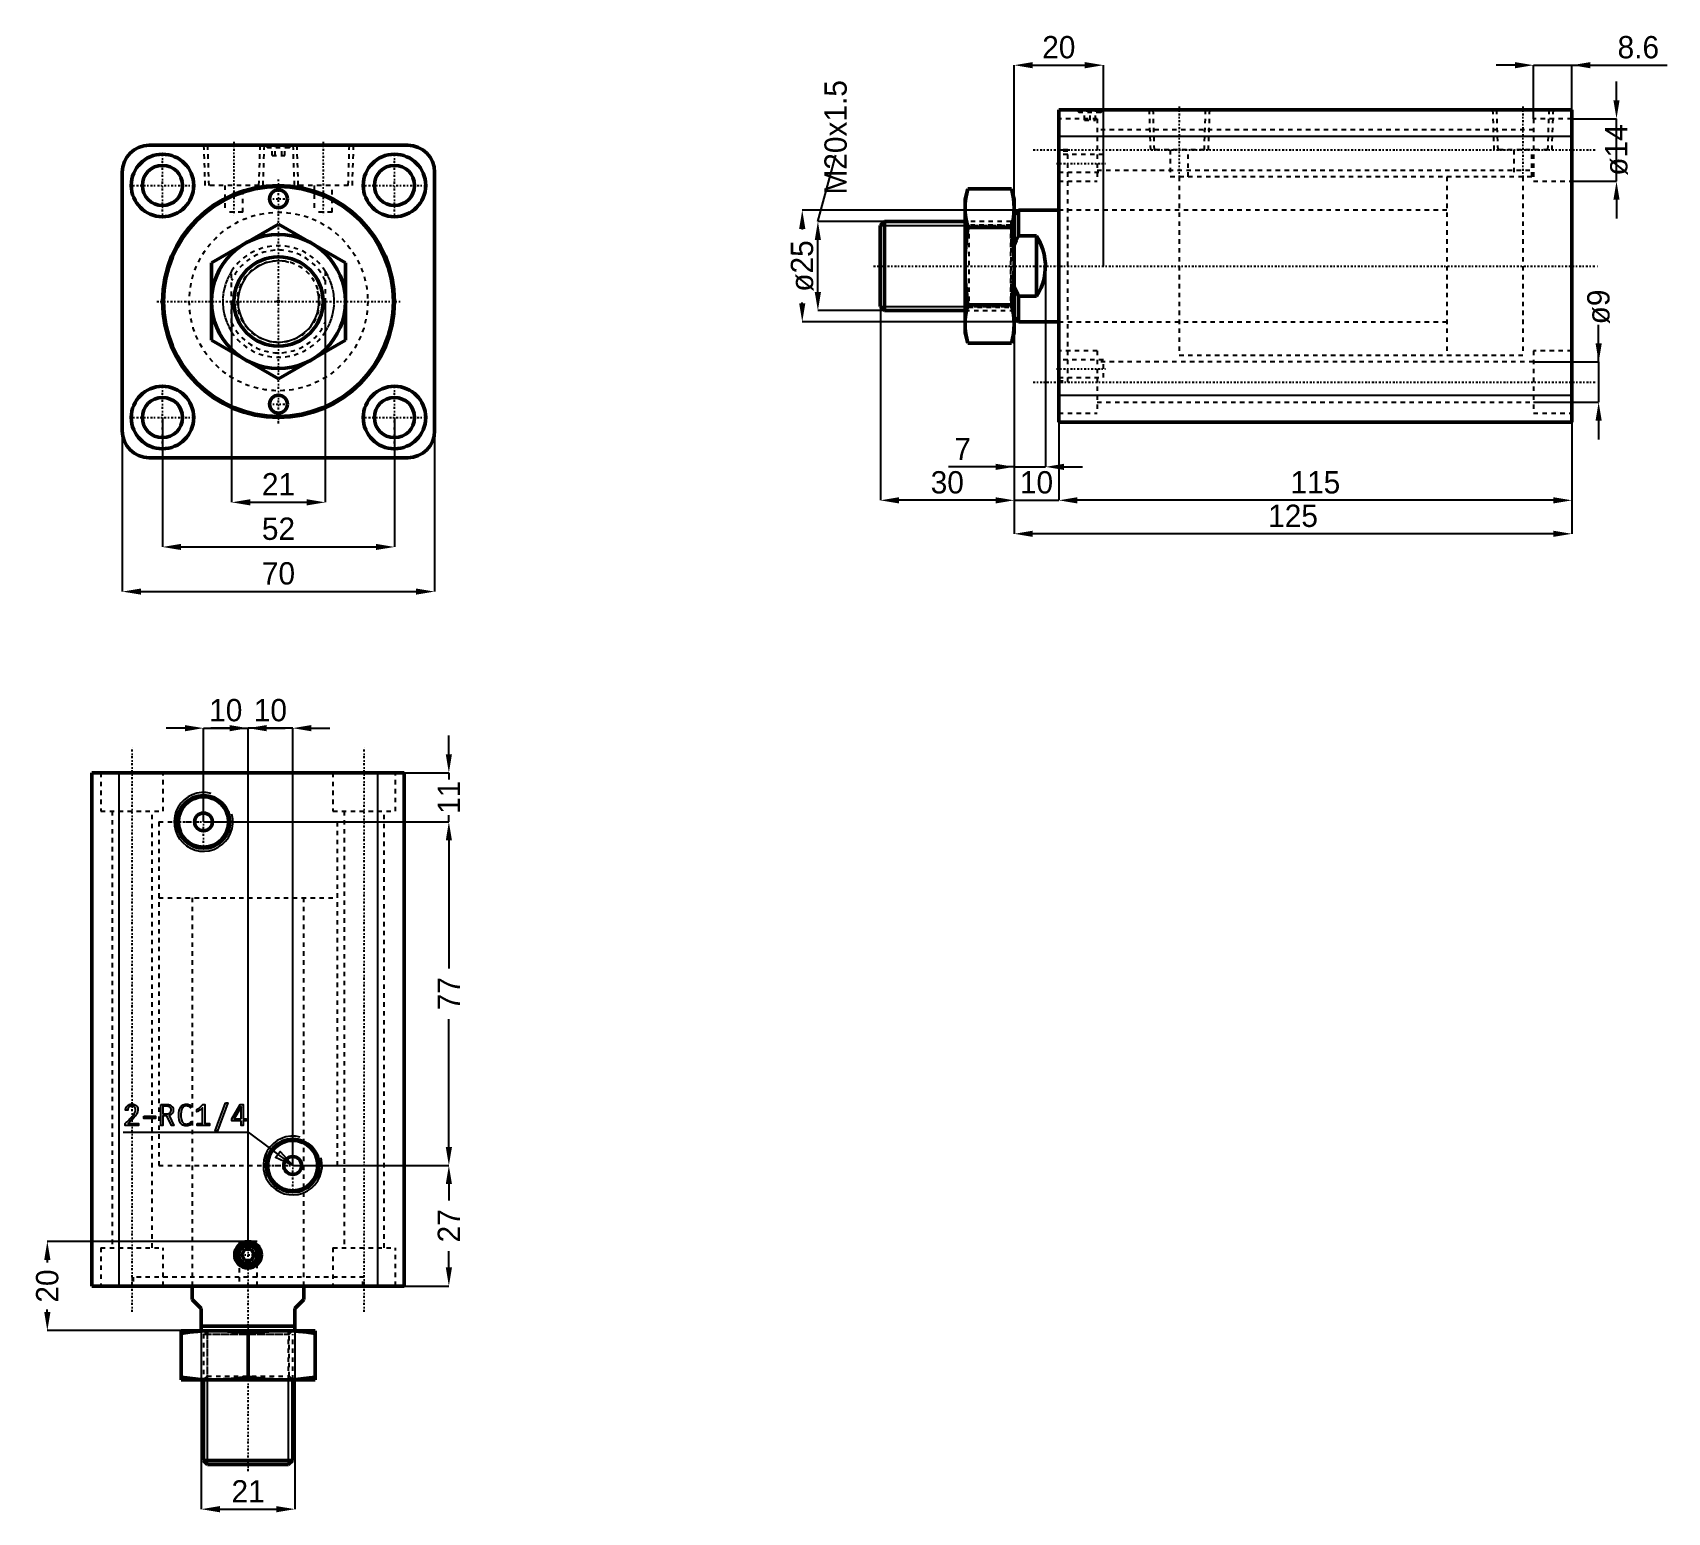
# Model space of a CAD drawing. Header units: millimetres. Extents: x -55 to 311, y -271 to 60.
import ezdxf

# ---------------------------------------------------------------- set-up
doc = ezdxf.new("R2010")
doc.units = ezdxf.units.MM
doc.linetypes.add('Center', pattern=[1.5, 0.45, -0.5, 0.05, -0.5])
doc.linetypes.add('Dashed', pattern=[2, 1, -1])
for name, color, linetype, lineweight in [('2d ConnectionPoints', 7, 'Continuous', 50), ('AM_0', 7, 'Continuous', 50), ('AM_4', 3, 'Continuous', 25), ('AM_5', 3, 'Continuous', 25), ('AM_7', 7, 'Center', 25), ('AM_9', 6, 'Dashed', 25)]:
    doc.layers.add(name, color=color, linetype=linetype, lineweight=lineweight)
doc.dimstyles.new('ISO-25', dxfattribs={"dimtxt": 2.5, "dimasz": 2.5, "dimexe": 1.25, "dimexo": 0.625, "dimtad": 1, "dimtxsty": 'Standard', "dimcen": 2.5, "dimadec": 0, "dimazin": 0, "dimtfac": 1, "dimtmove": 0, "dimatfit": 3, "dimfxl": 1, "dimarcsym": 0})

# ---------------------------------------------------------------- blocks, each defined once
blk = doc.blocks.new('1_CXHC_NUTM20X1_5_0_in_CXHC_A_EX_SD_40_60ST_0__CN_0')
at = {"layer": 'AM_0'}
for p, q in [((-15, 8.66), (0, 17.32)), ((0, 17.32), (15, 8.66)), ((-15, -8.66), (-15, 8.66)), ((15, 8.66), (15, -8.66)), ((0, -17.32), (-15, -8.66)), ((15, -8.66), (0, -17.32))]:
    blk.add_line(p, q, dxfattribs=at)
blk.add_circle((0, 0), 15, dxfattribs=at)
at = {"layer": 'AM_9'}
blk.add_circle((0, 0), 9.19, dxfattribs=at)
blk = doc.blocks.new('2_RODcxhc_a_sd_40_60_EX_0_in_CXHC_A_EX_SD_40_60ST_0__CN_0')
at = {"layer": 'AM_0'}
blk.add_circle((0, 0), 10, dxfattribs=at)
at = {"layer": 'AM_5'}
blk.add_arc((0, 0), 9.08, 75, 15, dxfattribs=at)
at = {"layer": 'AM_9'}
for p, q in [((-10.5, -6.78), (-10.5, 6.78)), ((10.5, 6.78), (10.5, -6.78))]:
    blk.add_line(p, q, dxfattribs=at)
for points in [[(-10.5, 6.78), (-11.05, 5.84), (-11.52, 4.86), (-11.9, 3.83), (-12.19, 2.78), (-12.38, 1.71), (-12.48, 0.62), (-12.49, -0.47), (-12.4, -1.55), (-12.22, -2.63), (-11.94, -3.68), (-11.58, -4.71), (-11.12, -5.7), (-10.58, -6.65), (-10.5, -6.78)], [(10.5, -6.78), (11.05, -5.84), (11.52, -4.86), (11.9, -3.83), (12.19, -2.78), (12.38, -1.71), (12.48, -0.62), (12.49, 0.47), (12.4, 1.55), (12.22, 2.63), (11.94, 3.68), (11.58, 4.71), (11.12, 5.7), (10.58, 6.65), (10.5, 6.78)]]:
    blk.add_lwpolyline(points, dxfattribs=at)
for radius, start, end in [(12.5, 32.8599, 147.1401), (11.5, 24.0706, 155.9294), (11.5, 204.0706, 335.9294), (12.5, 212.8599, 327.1401)]:
    blk.add_arc((0, 0), radius, start, end, dxfattribs=at)
blk = doc.blocks.new('3_bodycxhc_a_sd_40_60_0_in_CXHC_A_EX_SD_40_60ST_0__CN_0')
at = {"layer": 'AM_0'}
for p, q in [((29, 35), (-29, 35)), ((-35, 29), (-35, -29)), ((35, -29), (35, 29)), ((-29, -35), (29, -35))]:
    blk.add_line(p, q, dxfattribs=at)
for centre, radius in [((-26, 26), 7), ((26, 26), 7), ((-26, 26), 4.5), ((26, 26), 4.5), ((0, 0), 26), ((0, 0), 25.75), ((0, 23), 2), ((-26, -26), 7), ((-26, -26), 4.5), ((0, -23), 2), ((26, -26), 7), ((26, -26), 4.5)]:
    blk.add_circle(centre, radius, dxfattribs=at)
for centre, start, end in [((-29, 29), 90, 180), ((29, 29), 360, 90), ((-29, -29), 180, 270), ((29, -29), 270, 360)]:
    blk.add_arc(centre, 6, start, end, dxfattribs=at)
at = {"layer": 'AM_5', "linetype": 'Dashed'}
for p, q in [((-16.77, 35), (-16.48, 26)), ((-3.23, 35), (-3.52, 26)), ((3.23, 35), (3.52, 26)), ((16.77, 35), (16.48, 26))]:
    blk.add_line(p, q, dxfattribs=at)
at = {"layer": 'AM_7'}
for p, q in [((-26, 18.65), (-26, 33.35)), ((-10, 35.75), (-10, 19.25)), ((0, 35.03), (0, 34.37)), ((10, 35.75), (10, 19.25)), ((26, 18.65), (26, 33.35)), ((-33.35, 26), (-18.65, 26)), ((0, -27.3), (0, 27.3)), ((18.65, 26), (33.35, 26)), ((-2.1, 23), (2.1, 23)), ((-27.3, 0), (27.3, 0)), ((-26, -33.35), (-26, -18.65)), ((26, -33.35), (26, -18.65)), ((-2.1, -23), (2.1, -23)), ((-33.35, -26), (-18.65, -26)), ((18.65, -26), (33.35, -26))]:
    blk.add_line(p, q, dxfattribs=at)
at = {"layer": 'AM_9'}
for p, q in [((-15.91, 35), (-15.63, 26)), ((-4.37, 26), (-4.09, 35)), ((-3, 35), (-2.4, 34.4)), ((-2.1, 34.7), (-2.4, 34.4)), ((2.4, 34.4), (-2.4, 34.4)), ((2.1, 34.7), (-2.1, 34.7)), ((-1.44, 32.7), (-1.44, 34.7)), ((-0.72, 32.7), (-0.72, 34.7)), ((0.72, 32.7), (0.72, 34.7)), ((1.44, 32.7), (1.44, 34.7)), ((2.4, 34.4), (2.1, 34.7)), ((2.4, 34.4), (3, 35)), ((4.09, 35), (4.37, 26)), ((15.63, 26), (15.91, 35)), ((-1.44, 32.7), (1.44, 32.7)), ((-4.37, 26), (-15.63, 26)), ((-12, 26), (-12, 20)), ((-8, 20), (-8, 26)), ((15.63, 26), (4.37, 26)), ((8, 26), (8, 20)), ((12, 20), (12, 26)), ((-8, 20), (-12, 20)), ((12, 20), (8, 20))]:
    blk.add_line(p, q, dxfattribs=at)
blk.add_circle((0, 0), 20, dxfattribs=at)
blk = doc.blocks.new('*D4')
at = {"layer": 'AM_5', "color": 0, "lineweight": -2}
for p, q in [((-26, -26), (-26, -55)), ((26, -26), (26, -55)), ((-21.83, -55), (21.83, -55))]:
    blk.add_line(p, q, dxfattribs=at)
at = {"layer": 'AM_5', "color": 0}
for points in [[(-21.83, -54.31), (-21.83, -55.69), (-26, -55)], [(21.83, -55.69), (21.83, -54.31), (26, -55)]]:
    blk.add_solid(points, dxfattribs=at)
at = {"layer": 'Defpoints', "color": 0}
for p in [(-26, -26), (26, -26), (26, -55)]:
    blk.add_point(p, dxfattribs=at)
at = {"layer": 'AM_5', "color": 0, "insert": (0, -50.95), "char_height": 5, "attachment_point": 5}
blk.add_mtext('52', dxfattribs=at)
blk = doc.blocks.new('*D5')
at = {"layer": 'AM_5', "color": 0, "lineweight": -2}
for p, q in [((-35, -29), (-35, -65)), ((35, -29), (35, -65)), ((-30.83, -65), (30.83, -65))]:
    blk.add_line(p, q, dxfattribs=at)
at = {"layer": 'AM_5', "color": 0}
for points in [[(-30.83, -64.31), (-30.83, -65.69), (-35, -65)], [(30.83, -65.69), (30.83, -64.31), (35, -65)]]:
    blk.add_solid(points, dxfattribs=at)
at = {"layer": 'Defpoints', "color": 0}
for p in [(-35, -29), (35, -29), (35, -65)]:
    blk.add_point(p, dxfattribs=at)
at = {"layer": 'AM_5', "color": 0, "insert": (0, -60.95), "char_height": 5, "attachment_point": 5}
blk.add_mtext('70', dxfattribs=at)
blk = doc.blocks.new('*D6')
at = {"layer": 'AM_5', "color": 0, "lineweight": -2}
for p, q in [((-10.5, 0), (-10.5, -45)), ((10.5, 0), (10.5, -45)), ((-6.33, -45), (6.33, -45))]:
    blk.add_line(p, q, dxfattribs=at)
at = {"layer": 'AM_5', "color": 0}
for points in [[(-6.33, -44.31), (-6.33, -45.69), (-10.5, -45)], [(6.33, -45.69), (6.33, -44.31), (10.5, -45)]]:
    blk.add_solid(points, dxfattribs=at)
at = {"layer": 'Defpoints', "color": 0}
for p in [(-10.5, 0), (10.5, 0), (10.5, -45)]:
    blk.add_point(p, dxfattribs=at)
at = {"layer": 'AM_5', "color": 0, "insert": (0, -40.95), "char_height": 5, "attachment_point": 5}
blk.add_mtext('21', dxfattribs=at)
blk = doc.blocks.new('1_CXHC_NUTM20X1_5_0_in_CXHC_A_EX_SD_40_60ST_0__CN_2')
at = {"layer": 'AM_0'}
for p, q in [((-20.38, 17.32), (-21, 15)), ((-21, 15), (-21, -15)), ((-20.38, 17.32), (-10.62, 17.32)), ((-10, 15), (-10.62, 17.32)), ((-10, 15), (-10, -15)), ((-20.38, 8.66), (-10.62, 8.66)), ((-20.38, -8.66), (-10.62, -8.66)), ((-21, -15), (-20.38, -17.32)), ((-20.38, -17.32), (-10.62, -17.32)), ((-10.62, -17.32), (-10, -15))]:
    blk.add_line(p, q, dxfattribs=at)
for points in [[(-20.38, 17.32), (-20.64, 16.24), (-20.83, 15.17), (-20.96, 14.08), (-21, 12.99)], [(-10, 12.99), (-10.04, 14.07), (-10.16, 15.16), (-10.36, 16.24), (-10.62, 17.32)], [(-21, 12.99), (-20.96, 11.91), (-20.84, 10.83), (-20.64, 9.74), (-20.38, 8.66)], [(-10.62, 8.66), (-10.36, 9.74), (-10.17, 10.82), (-10.04, 11.9), (-10, 12.99)], [(-20.38, 8.66), (-20.64, 6.51), (-20.83, 4.35), (-20.96, 2.18), (-21, 0)], [(-10, 0), (-10.04, 2.23), (-10.17, 4.46), (-10.37, 6.56), (-10.62, 8.66)], [(-21, 0), (-20.96, -2.23), (-20.83, -4.46), (-20.63, -6.56), (-20.38, -8.66)], [(-10.62, -8.66), (-10.36, -6.51), (-10.17, -4.35), (-10.04, -2.18), (-10, 0)], [(-20.38, -8.66), (-20.64, -9.74), (-20.83, -10.82), (-20.96, -11.9), (-21, -12.99)], [(-10, -12.99), (-10.04, -11.91), (-10.16, -10.83), (-10.36, -9.74), (-10.62, -8.66)], [(-21, -12.99), (-20.96, -14.07), (-20.84, -15.16), (-20.64, -16.24), (-20.38, -17.32)], [(-10.62, -17.32), (-10.36, -16.24), (-10.17, -15.17), (-10.04, -14.08), (-10, -12.99)]]:
    blk.add_lwpolyline(points, dxfattribs=at)
at = {"layer": 'AM_9'}
for p, q in [((-20.19, 9.19), (-21, 10)), ((-10.81, 9.19), (-20.19, 9.19)), ((-20.19, 9.19), (-20.19, -9.19)), ((-10, 10), (-10.81, 9.19)), ((-10.81, 9.19), (-10.81, -9.19)), ((-21, -10), (-20.19, -9.19)), ((-20.19, -9.19), (-10.81, -9.19)), ((-10.81, -9.19), (-10, -10))]:
    blk.add_line(p, q, dxfattribs=at)
blk = doc.blocks.new('2_RODcxhc_a_sd_40_60_EX_0_in_CXHC_A_EX_SD_40_60ST_0__CN_2')
at = {"layer": 'AM_0'}
for p, q in [((-9, 12.5), (-10, 11.5)), ((0, 12.5), (-9, 12.5)), ((-9, 12.5), (-9, 6.78)), ((-39.08, 10), (-40, 9.08)), ((-40, 9.08), (-40, -9.08)), ((-21, 10), (-39.08, 10)), ((-39.08, 10), (-39.08, -10)), ((-5, 6.78), (-9, 6.78)), ((-5, 6.78), (-5, -6.78)), ((-9, -6.78), (-5, -6.78)), ((-9, -6.78), (-9, -12.5)), ((-40, -9.08), (-39.08, -10)), ((-39.08, -10), (-21, -10)), ((-10, -11.5), (-9, -12.5)), ((-9, -12.5), (0, -12.5))]:
    blk.add_line(p, q, dxfattribs=at)
for points in [[(-9, 6.78), (-9.53, 5.75), (-10, 4.69)], [(-5, -6.78), (-4.45, -5.84), (-3.98, -4.86), (-3.6, -3.83), (-3.31, -2.78), (-3.12, -1.71), (-3.02, -0.62), (-3.01, 0.47), (-3.1, 1.55), (-3.28, 2.63), (-3.56, 3.68), (-3.92, 4.71), (-4.38, 5.7), (-4.92, 6.65), (-5, 6.78)], [(-10, -4.69), (-9.29, -6.23), (-9, -6.78)]]:
    blk.add_lwpolyline(points, dxfattribs=at)
at = {"layer": 'AM_5'}
for p, q in [((-40, 9.08), (-21, 9.08)), ((-40, -9.08), (-21, -9.08))]:
    blk.add_line(p, q, dxfattribs=at)
at = {"layer": 'AM_5', "linetype": 'Dashed'}
for p, q in [((-21, 9.08), (-10.75, 9.08)), ((-21, -9.08), (-10.75, -9.08))]:
    blk.add_line(p, q, dxfattribs=at)
at = {"layer": 'AM_7'}
blk.add_line((-41.5, 0), (120.75, 0), dxfattribs=at)
at = {"layer": 'AM_9'}
for p, q in [((104, 20), (87, 20)), ((87, 20), (87, -20)), ((104, 20), (104, -20)), ((87, 12.5), (0, 12.5)), ((-10.75, 10), (-21, 10)), ((-10.75, 10), (-10.75, -10)), ((-10, 9.08), (-10.75, 9.08)), ((-21, -10), (-10.75, -10)), ((-10.75, -9.08), (-10, -9.08)), ((0, -12.5), (87, -12.5)), ((87, -20), (104, -20))]:
    blk.add_line(p, q, dxfattribs=at)
blk = doc.blocks.new('3_bodycxhc_a_sd_40_60_0_in_CXHC_A_EX_SD_40_60ST_0__CN_2')
at = {"layer": 'AM_0'}
for p, q in [((115, 35), (0, 35)), ((0, -35), (0, 35)), ((115, -35), (115, 35)), ((115, -35), (0, -35))]:
    blk.add_line(p, q, dxfattribs=at)
at = {"layer": 'AM_4'}
for p, q in [((115, 29), (0, 29)), ((115, -29), (0, -29))]:
    blk.add_line(p, q, dxfattribs=at)
at = {"layer": 'AM_5', "linetype": 'Dashed'}
for p, q in [((20.23, 35), (20.52, 26)), ((33.77, 35), (33.48, 26)), ((97.23, 35), (97.52, 26)), ((110.77, 35), (110.48, 26))]:
    blk.add_line(p, q, dxfattribs=at)
at = {"layer": 'AM_7'}
for p, q in [((7, 35.03), (7, 34.37)), ((27, 35.75), (27, 19.25)), ((104, 35.75), (104, 19.25)), ((-5.75, 26), (120.75, 26)), ((-0.5, 23), (10.5, 23)), ((-0.5, -23), (10.5, -23)), ((-5.75, -26), (120.75, -26))]:
    blk.add_line(p, q, dxfattribs=at)
at = {"layer": 'AM_9'}
for p, q in [((8.6, 33), (0, 33)), ((4, 35), (4.6, 34.4)), ((4.9, 34.7), (4.6, 34.4)), ((9.4, 34.4), (4.6, 34.4)), ((9.1, 34.7), (4.9, 34.7)), ((5.75, 32.7), (5.75, 34.7)), ((7, 32.7), (7, 34.7)), ((8.25, 32.7), (8.25, 34.7)), ((8.6, 33), (8.6, 19)), ((9.4, 34.4), (9.1, 34.7)), ((9.4, 34.4), (10, 35)), ((21.09, 35), (21.37, 26)), ((32.63, 26), (32.91, 35)), ((98.09, 35), (98.37, 26)), ((115, 33), (106.4, 33)), ((106.4, 33), (106.4, 19)), ((109.63, 26), (109.91, 35)), ((5.75, 32.7), (8.25, 32.7)), ((106.4, 30.5), (8.6, 30.5)), ((2, 26), (0, 26)), ((2, 25.75), (0, 25.75)), ((2, -26), (2, 26)), ((32.63, 26), (21.37, 26)), ((25, 26), (25, 20)), ((29, 20), (29, 26)), ((109.63, 26), (98.37, 26)), ((102, 26), (102, 20)), ((106, 20), (106, 26)), ((10, 25), (0, 25)), ((10, 21), (10, 25)), ((0, 21), (10, 21)), ((0, 19), (8.6, 19)), ((8.6, 21.5), (106.4, 21.5)), ((106, 20), (25, 20)), ((27, 20), (27, -20)), ((104, 20), (104, -20)), ((106.4, 19), (115, 19)), ((27, 12.5), (0, 12.5)), ((0, -12.5), (27, -12.5)), ((8.6, -19), (0, -19)), ((10, -21), (0, -21)), ((8.6, -19), (8.6, -33)), ((106.4, -21.5), (8.6, -21.5)), ((10, -25), (10, -21)), ((27, -20), (104, -20)), ((115, -19), (106.4, -19)), ((106.4, -19), (106.4, -33)), ((0, -25), (10, -25)), ((0, -25.75), (2, -25.75)), ((0, -26), (2, -26)), ((8.6, -30.5), (106.4, -30.5)), ((0, -33), (8.6, -33)), ((106.4, -33), (115, -33))]:
    blk.add_line(p, q, dxfattribs=at)
blk = doc.blocks.new('*D22')
at = {"layer": 'AM_5', "color": 0, "lineweight": -2}
for p, q in [((165.9, 20.45), (117.4, 20.45)), ((117.4, 16.28), (117.4, 16.11)), ((117.4, -0.39), (117.4, -0.22)), ((165.9, -4.55), (117.4, -4.55))]:
    blk.add_line(p, q, dxfattribs=at)
at = {"layer": 'AM_5', "color": 0}
for points in [[(118.09, 16.28), (116.7, 16.28), (117.4, 20.45)], [(116.7, -0.39), (118.09, -0.39), (117.4, -4.55)]]:
    blk.add_solid(points, dxfattribs=at)
at = {"layer": 'Defpoints', "color": 0}
for p in [(165.9, 20.45), (117.4, -4.55), (165.9, -4.55)]:
    blk.add_point(p, dxfattribs=at)
at = {"layer": 'AM_5', "color": 0, "insert": (117.4, 7.95), "char_height": 5, "attachment_point": 5, "rotation": 90}
blk.add_mtext('ø25', dxfattribs=at)
blk = doc.blocks.new('*D23')
at = {"layer": 'AM_5', "color": 0, "lineweight": -2}
for p, q in [((164.9, 7.95), (164.9, -37.05)), ((171.9, 7.95), (171.9, -37.05)), ((164.9, -37.05), (150.18, -37.05)), ((164.9, -37.05), (171.9, -37.05)), ((176.06, -37.05), (180.23, -37.05))]:
    blk.add_line(p, q, dxfattribs=at)
at = {"layer": 'AM_5', "color": 0}
for points in [[(160.73, -37.75), (160.73, -36.36), (164.9, -37.05)], [(176.06, -36.36), (176.06, -37.75), (171.9, -37.05)]]:
    blk.add_solid(points, dxfattribs=at)
at = {"layer": 'Defpoints', "color": 0}
for p in [(164.9, 7.95), (171.9, 7.95), (171.9, -37.05)]:
    blk.add_point(p, dxfattribs=at)
at = {"layer": 'AM_5', "color": 0, "insert": (153.35, -33.05), "char_height": 5, "attachment_point": 5}
blk.add_mtext('7', dxfattribs=at)
blk = doc.blocks.new('*D24')
at = {"layer": 'AM_5', "color": 0, "lineweight": -2}
for p, q in [((164.9, 7.95), (164.9, -44.55)), ((174.9, -21.05), (174.9, -44.55)), ((164.9, -44.55), (174.9, -44.55))]:
    blk.add_line(p, q, dxfattribs=at)
at = {"layer": 'Defpoints', "color": 0}
for p in [(164.9, 7.95), (174.9, -21.05), (174.9, -44.55)]:
    blk.add_point(p, dxfattribs=at)
at = {"layer": 'AM_5', "color": 0, "insert": (169.9, -40.55), "char_height": 5, "attachment_point": 5}
blk.add_mtext('10', dxfattribs=at)
blk = doc.blocks.new('*D25')
at = {"layer": 'AM_5', "color": 0, "lineweight": -2}
for p, q in [((134.9, 7.95), (134.9, -44.55)), ((164.9, 7.95), (164.9, -44.55)), ((160.73, -44.55), (139.06, -44.55))]:
    blk.add_line(p, q, dxfattribs=at)
at = {"layer": 'AM_5', "color": 0}
for points in [[(139.06, -43.86), (139.06, -45.25), (134.9, -44.55)], [(160.73, -45.25), (160.73, -43.86), (164.9, -44.55)]]:
    blk.add_solid(points, dxfattribs=at)
at = {"layer": 'Defpoints', "color": 0}
for p in [(134.9, 7.95), (164.9, 7.95), (134.9, -44.55)]:
    blk.add_point(p, dxfattribs=at)
at = {"layer": 'AM_5', "color": 0, "insert": (149.9, -40.55), "char_height": 5, "attachment_point": 5}
blk.add_mtext('30', dxfattribs=at)
blk = doc.blocks.new('*D26')
at = {"layer": 'AM_5', "color": 0, "lineweight": -2}
for p, q in [((174.9, -21.05), (174.9, -44.55)), ((289.9, -27.05), (289.9, -44.55)), ((285.73, -44.55), (179.06, -44.55))]:
    blk.add_line(p, q, dxfattribs=at)
at = {"layer": 'AM_5', "color": 0}
for points in [[(179.06, -43.86), (179.06, -45.25), (174.9, -44.55)], [(285.73, -45.25), (285.73, -43.86), (289.9, -44.55)]]:
    blk.add_solid(points, dxfattribs=at)
at = {"layer": 'Defpoints', "color": 0}
for p in [(174.9, -21.05), (289.9, -27.05), (174.9, -44.55)]:
    blk.add_point(p, dxfattribs=at)
at = {"layer": 'AM_5', "color": 0, "insert": (232.4, -40.55), "char_height": 5, "attachment_point": 5}
blk.add_mtext('115', dxfattribs=at)
blk = doc.blocks.new('*D27')
at = {"layer": 'AM_5', "color": 0, "lineweight": -2}
for p, q in [((164.9, 7.95), (164.9, -52.05)), ((289.9, -27.05), (289.9, -52.05)), ((285.73, -52.05), (169.06, -52.05))]:
    blk.add_line(p, q, dxfattribs=at)
at = {"layer": 'AM_5', "color": 0}
for points in [[(169.06, -51.36), (169.06, -52.75), (164.9, -52.05)], [(285.73, -52.75), (285.73, -51.36), (289.9, -52.05)]]:
    blk.add_solid(points, dxfattribs=at)
at = {"layer": 'Defpoints', "color": 0}
for p in [(164.9, 7.95), (289.9, -27.05), (164.9, -52.05)]:
    blk.add_point(p, dxfattribs=at)
at = {"layer": 'AM_5', "color": 0, "insert": (227.4, -48.05), "char_height": 5, "attachment_point": 5}
blk.add_mtext('125', dxfattribs=at)
blk = doc.blocks.new('*D28')
at = {"layer": 'AM_5', "color": 0, "lineweight": -2}
for p, q in [((295.9, -13.55), (295.9, -5.22)), ((281.3, -13.55), (295.9, -13.55)), ((295.9, -13.55), (295.9, -22.55)), ((281.3, -22.55), (295.9, -22.55)), ((295.9, -26.72), (295.9, -30.89))]:
    blk.add_line(p, q, dxfattribs=at)
at = {"layer": 'AM_5', "color": 0}
for points in [[(295.2, -9.39), (296.59, -9.39), (295.9, -13.55)], [(296.59, -26.72), (295.2, -26.72), (295.9, -22.55)]]:
    blk.add_solid(points, dxfattribs=at)
at = {"layer": 'Defpoints', "color": 0}
for p in [(281.3, -13.55), (281.3, -22.55), (295.9, -22.55)]:
    blk.add_point(p, dxfattribs=at)
at = {"layer": 'AM_5', "color": 0, "insert": (295.9, -1.22), "char_height": 5, "attachment_point": 5, "rotation": 90}
blk.add_mtext('ø9', dxfattribs=at)
blk = doc.blocks.new('*D29')
at = {"layer": 'AM_5', "color": 0, "lineweight": -2}
for p, q in [((299.9, 45.11), (299.9, 49.28)), ((289.9, 40.95), (299.9, 40.95)), ((299.9, 26.95), (299.9, 40.95)), ((289.9, 26.95), (299.9, 26.95)), ((299.9, 22.78), (299.9, 18.61))]:
    blk.add_line(p, q, dxfattribs=at)
at = {"layer": 'AM_5', "color": 0}
for points in [[(299.2, 45.11), (300.59, 45.11), (299.9, 40.95)], [(300.59, 22.78), (299.2, 22.78), (299.9, 26.95)]]:
    blk.add_solid(points, dxfattribs=at)
at = {"layer": 'Defpoints', "color": 0}
for p in [(289.9, 40.95), (299.9, 40.95), (289.9, 26.95)]:
    blk.add_point(p, dxfattribs=at)
at = {"layer": 'AM_5', "color": 0, "insert": (299.9, 33.95), "char_height": 5, "attachment_point": 5, "rotation": 90}
blk.add_mtext('ø14', dxfattribs=at)
blk = doc.blocks.new('*D30')
at = {"layer": 'AM_5', "color": 0, "lineweight": -2}
for p, q in [((277.13, 52.95), (272.96, 52.95)), ((281.3, 40.95), (281.3, 52.95)), ((281.3, 52.95), (289.9, 52.95)), ((289.9, 40.95), (289.9, 52.95)), ((289.9, 52.95), (311.29, 52.95))]:
    blk.add_line(p, q, dxfattribs=at)
at = {"layer": 'AM_5', "color": 0}
for points in [[(277.13, 52.25), (277.13, 53.64), (281.3, 52.95)], [(294.06, 53.64), (294.06, 52.25), (289.9, 52.95)]]:
    blk.add_solid(points, dxfattribs=at)
at = {"layer": 'Defpoints', "color": 0}
for p in [(289.9, 52.95), (281.3, 40.95), (289.9, 40.95)]:
    blk.add_point(p, dxfattribs=at)
at = {"layer": 'AM_5', "color": 0, "insert": (304.79, 56.95), "char_height": 5, "attachment_point": 5}
blk.add_mtext('8.6', dxfattribs=at)
blk = doc.blocks.new('*D31')
at = {"layer": 'AM_5', "color": 0, "lineweight": -2}
for p, q in [((120.9, 17.95), (124.9, 32.78)), ((135.9, 17.95), (120.9, 17.95)), ((120.9, 2.11), (120.9, 13.78)), ((135.9, -2.05), (120.9, -2.05))]:
    blk.add_line(p, q, dxfattribs=at)
at = {"layer": 'AM_5', "color": 0}
for points in [[(121.59, 13.78), (120.2, 13.78), (120.9, 17.95)], [(120.2, 2.11), (121.59, 2.11), (120.9, -2.05)]]:
    blk.add_solid(points, dxfattribs=at)
at = {"layer": 'Defpoints', "color": 0}
for p in [(120.9, 17.95), (135.9, 17.95), (135.9, -2.05)]:
    blk.add_point(p, dxfattribs=at)
at = {"layer": 'AM_5', "color": 0, "insert": (124.9, 36.78), "char_height": 5, "attachment_point": 5, "rotation": 90}
blk.add_mtext('M20x1.5', dxfattribs=at)
blk = doc.blocks.new('*D32')
at = {"layer": 'AM_5', "color": 0, "lineweight": -2}
for p, q in [((164.9, 7.95), (164.9, 52.95)), ((169.06, 52.95), (180.73, 52.95)), ((184.9, 7.95), (184.9, 52.95))]:
    blk.add_line(p, q, dxfattribs=at)
at = {"layer": 'AM_5', "color": 0}
for points in [[(169.06, 53.64), (169.06, 52.25), (164.9, 52.95)], [(180.73, 52.25), (180.73, 53.64), (184.9, 52.95)]]:
    blk.add_solid(points, dxfattribs=at)
at = {"layer": 'Defpoints', "color": 0}
for p in [(184.9, 52.95), (164.9, 7.95), (184.9, 7.95)]:
    blk.add_point(p, dxfattribs=at)
at = {"layer": 'AM_5', "color": 0, "insert": (174.9, 56.95), "char_height": 5, "attachment_point": 5}
blk.add_mtext('20', dxfattribs=at)
blk = doc.blocks.new('1_CXHC_NUTM20X1_5_0_in_CXHC_A_EX_SD_40_60ST_0__CN_4')
at = {"layer": 'AM_0'}
for p, q in [((-15, -10), (15, -10)), ((-15, -21), (-15, -10)), ((0, -20.38), (0, -10.62)), ((15, -10), (15, -21)), ((-15, -21), (15, -21))]:
    blk.add_line(p, q, dxfattribs=at)
for points in [[(-7.5, -10), (-9.38, -10.04), (-11.25, -10.16), (-13.13, -10.36), (-15, -10.62)], [(0, -10.62), (-1.86, -10.36), (-3.73, -10.17), (-5.62, -10.04), (-7.5, -10)], [(7.5, -10), (5.62, -10.04), (3.75, -10.16), (1.87, -10.36), (0, -10.62)], [(15, -10.62), (13.14, -10.36), (11.27, -10.17), (9.38, -10.04), (7.5, -10)], [(-15, -20.38), (-13.14, -20.64), (-11.27, -20.83), (-9.38, -20.96), (-7.5, -21)], [(-7.5, -21), (-5.62, -20.96), (-3.75, -20.84), (-1.87, -20.64), (0, -20.38)], [(0, -20.38), (1.86, -20.64), (3.73, -20.83), (5.62, -20.96), (7.5, -21)], [(7.5, -21), (9.38, -20.96), (11.25, -20.84), (13.13, -20.64), (15, -20.38)]]:
    blk.add_lwpolyline(points, dxfattribs=at)
at = {"layer": 'AM_9'}
for p, q in [((-10, -10), (-9.19, -10.81)), ((-9.19, -10.81), (-9.19, -20.19)), ((-9.19, -10.81), (9.19, -10.81)), ((9.19, -10.81), (10, -10)), ((9.19, -20.19), (9.19, -10.81)), ((-9.19, -20.19), (-10, -21)), ((-9.19, -20.19), (9.19, -20.19)), ((10, -21), (9.19, -20.19))]:
    blk.add_line(p, q, dxfattribs=at)
blk = doc.blocks.new('2_RODcxhc_a_sd_40_60_EX_0_in_CXHC_A_EX_SD_40_60ST_0__CN_4')
at = {"layer": 'AM_0'}
for p, q in [((-12.5, 0), (-12.5, -3)), ((12.5, -3), (12.5, 0)), ((-10.5, -5), (-12.5, -3)), ((12.5, -3), (10.5, -5)), ((-10.5, -10), (-10.5, -5)), ((10.5, -5), (10.5, -10)), ((-10.5, -9), (10.5, -9)), ((-10, -21), (-10, -39.08)), ((10, -39.08), (10, -21)), ((-10, -39.08), (10, -39.08)), ((-10, -39.08), (-9.08, -40)), ((-9.08, -40), (9.08, -40)), ((9.08, -40), (10, -39.08))]:
    blk.add_line(p, q, dxfattribs=at)
at = {"layer": 'AM_5', "linetype": 'Dashed'}
for p, q in [((-10, -10.75), (10, -10.75)), ((-9.08, -21), (-9.08, -10.75)), ((9.08, -21), (9.08, -10.75))]:
    blk.add_line(p, q, dxfattribs=at)
at = {"layer": 'AM_5'}
for p, q in [((-9.08, -40), (-9.08, -21)), ((9.08, -40), (9.08, -21))]:
    blk.add_line(p, q, dxfattribs=at)
at = {"layer": 'AM_7'}
blk.add_line((0, -41.5), (0, 120.75), dxfattribs=at)
at = {"layer": 'AM_9'}
for p, q in [((-20, 104), (20, 104)), ((-20, 104), (-20, 87)), ((20, 87), (20, 104)), ((-20, 87), (20, 87)), ((-12.5, 87), (-12.5, 0)), ((12.5, 0), (12.5, 87)), ((-10, -10.75), (-10, -21)), ((-9.08, -10), (-9.08, -10.75)), ((9.08, -10.75), (9.08, -10)), ((10, -21), (10, -10.75))]:
    blk.add_line(p, q, dxfattribs=at)
blk = doc.blocks.new('3_bodycxhc_a_sd_40_60_0_in_CXHC_A_EX_SD_40_60ST_0__CN_4')
at = {"layer": 'AM_0'}
for p, q in [((35, 115), (-35, 115)), ((-35, 115), (-35, 0)), ((35, 115), (35, 0)), ((-0.72, 8.25), (-1.44, 7)), ((0.72, 8.25), (-0.72, 8.25)), ((1.44, 7), (0.72, 8.25)), ((-1.44, 7), (-0.72, 5.75)), ((-0.72, 5.75), (0.72, 5.75)), ((0.72, 5.75), (1.44, 7)), ((35, 0), (-35, 0))]:
    blk.add_line(p, q, dxfattribs=at)
for centre, radius in [((-10, 104), 5.91), ((-10, 104), 5.63), ((-10, 104), 2), ((10, 27), 5.91), ((10, 27), 5.63), ((10, 27), 2), ((0, 7), 3), ((0, 7), 2.4), ((0, 7), 2.1)]:
    blk.add_circle(centre, radius, dxfattribs=at)
at = {"layer": 'AM_4'}
for p, q in [((-29, 115), (-29, 0)), ((29, 115), (29, 0))]:
    blk.add_line(p, q, dxfattribs=at)
at = {"layer": 'AM_5'}
for centre in [(-10, 104), (10, 27)]:
    blk.add_arc(centre, 6.58, 75, 15, dxfattribs=at)
at = {"layer": 'AM_7'}
for p, q in [((-26, -5.75), (-26, 120.75)), ((26, -5.75), (26, 120.75)), ((-10, 97.79), (-10, 110.21)), ((-16.21, 104), (-3.79, 104)), ((10, 20.79), (10, 33.21)), ((3.79, 27), (16.21, 27)), ((-3.15, 7), (3.15, 7))]:
    blk.add_line(p, q, dxfattribs=at)
at = {"layer": 'AM_9'}
for p, q in [((-33, 115), (-33, 106.4)), ((-19, 106.4), (-19, 115)), ((19, 115), (19, 106.4)), ((33, 106.4), (33, 115)), ((-33, 106.4), (-19, 106.4)), ((-30.5, 106.4), (-30.5, 8.6)), ((-21.5, 8.6), (-21.5, 106.4)), ((19, 106.4), (33, 106.4)), ((21.5, 106.4), (21.5, 8.6)), ((30.5, 8.6), (30.5, 106.4)), ((-20, 104), (20, 104)), ((-20, 104), (-20, 27)), ((20, 27), (20, 104)), ((-20, 27), (20, 27)), ((-12.5, 27), (-12.5, 0)), ((12.5, 0), (12.5, 27)), ((-33, 8.6), (-19, 8.6)), ((-33, 8.6), (-33, 0)), ((-19, 0), (-19, 8.6)), ((2, 10), (-2, 10)), ((-2, 10), (-2, 0)), ((2, 0), (2, 10)), ((19, 8.6), (33, 8.6)), ((19, 8.6), (19, 0)), ((33, 0), (33, 8.6)), ((26, 2), (-26, 2)), ((-26, 2), (-26, 0)), ((-25.75, 2), (-25.75, 0)), ((25.75, 0), (25.75, 2)), ((26, 0), (26, 2))]:
    blk.add_line(p, q, dxfattribs=at)
blk = doc.blocks.new('*D45')
at = {"layer": 'AM_5', "color": 0, "lineweight": -2}
for p, q in [((-17.31, -230.6), (-17.31, -270.6)), ((3.69, -230.6), (3.69, -270.6)), ((-13.14, -270.6), (-0.47, -270.6))]:
    blk.add_line(p, q, dxfattribs=at)
at = {"layer": 'AM_5', "color": 0}
for points in [[(-13.14, -269.91), (-13.14, -271.3), (-17.31, -270.6)], [(-0.47, -271.3), (-0.47, -269.91), (3.69, -270.6)]]:
    blk.add_solid(points, dxfattribs=at)
at = {"layer": 'Defpoints', "color": 0}
for p in [(-17.31, -230.6), (3.69, -230.6), (3.69, -270.6)]:
    blk.add_point(p, dxfattribs=at)
at = {"layer": 'AM_5', "color": 0, "insert": (-6.81, -266.6), "char_height": 5, "attachment_point": 5}
blk.add_mtext('21', dxfattribs=at)
blk = doc.blocks.new('*D46')
at = {"layer": 'AM_5', "color": 0, "lineweight": -2}
for p, q in [((-6.81, -210.6), (-51.81, -210.6)), ((-51.81, -214.77), (-51.81, -215.35)), ((-51.81, -226.44), (-51.81, -225.85)), ((-17.31, -230.6), (-51.81, -230.6))]:
    blk.add_line(p, q, dxfattribs=at)
at = {"layer": 'AM_5', "color": 0}
for points in [[(-51.11, -214.77), (-52.5, -214.77), (-51.81, -210.6)], [(-52.5, -226.44), (-51.11, -226.44), (-51.81, -230.6)]]:
    blk.add_solid(points, dxfattribs=at)
at = {"layer": 'Defpoints', "color": 0}
for p in [(-51.81, -210.6), (-6.81, -210.6), (-17.31, -230.6)]:
    blk.add_point(p, dxfattribs=at)
at = {"layer": 'AM_5', "color": 0, "insert": (-51.81, -220.6), "char_height": 5, "attachment_point": 5, "rotation": 90}
blk.add_mtext('20', dxfattribs=at)
blk = doc.blocks.new('*D47')
at = {"layer": 'AM_5', "color": 0, "lineweight": -2}
for p, q in [((3.19, -193.6), (38.19, -193.6)), ((38.19, -197.77), (38.19, -201.44)), ((38.19, -216.44), (38.19, -212.77)), ((28.19, -220.6), (38.19, -220.6))]:
    blk.add_line(p, q, dxfattribs=at)
at = {"layer": 'AM_5', "color": 0}
for points in [[(38.89, -197.77), (37.5, -197.77), (38.19, -193.6)], [(37.5, -216.44), (38.89, -216.44), (38.19, -220.6)]]:
    blk.add_solid(points, dxfattribs=at)
at = {"layer": 'Defpoints', "color": 0}
for p in [(3.19, -193.6), (38.19, -193.6), (28.19, -220.6)]:
    blk.add_point(p, dxfattribs=at)
at = {"layer": 'AM_5', "color": 0, "insert": (38.19, -207.1), "char_height": 5, "attachment_point": 5, "rotation": 90}
blk.add_mtext('27', dxfattribs=at)
blk = doc.blocks.new('*D48')
at = {"layer": 'AM_5', "color": 0, "lineweight": -2}
for p, q in [((-16.81, -116.6), (38.19, -116.6)), ((38.19, -120.77), (38.19, -149.44)), ((38.19, -189.44), (38.19, -160.77)), ((3.19, -193.6), (38.19, -193.6))]:
    blk.add_line(p, q, dxfattribs=at)
at = {"layer": 'AM_5', "color": 0}
for points in [[(38.89, -120.77), (37.5, -120.77), (38.19, -116.6)], [(37.5, -189.44), (38.89, -189.44), (38.19, -193.6)]]:
    blk.add_solid(points, dxfattribs=at)
at = {"layer": 'Defpoints', "color": 0}
for p in [(-16.81, -116.6), (3.19, -193.6), (38.19, -193.6)]:
    blk.add_point(p, dxfattribs=at)
at = {"layer": 'AM_5', "color": 0, "insert": (38.19, -155.1), "char_height": 5, "attachment_point": 5, "rotation": 90}
blk.add_mtext('77', dxfattribs=at)
blk = doc.blocks.new('*D49')
at = {"layer": 'AM_5', "color": 0, "lineweight": -2}
for p, q in [((38.19, -101.44), (38.19, -97.27)), ((19.19, -105.6), (38.19, -105.6)), ((38.19, -105.6), (38.19, -107.1)), ((-16.81, -116.6), (38.19, -116.6)), ((38.19, -116.6), (38.19, -115.1)), ((38.19, -120.77), (38.19, -124.94))]:
    blk.add_line(p, q, dxfattribs=at)
at = {"layer": 'AM_5', "color": 0}
for points in [[(37.5, -101.44), (38.89, -101.44), (38.19, -105.6)], [(38.89, -120.77), (37.5, -120.77), (38.19, -116.6)]]:
    blk.add_solid(points, dxfattribs=at)
at = {"layer": 'Defpoints', "color": 0}
for p in [(19.19, -105.6), (-16.81, -116.6), (38.19, -116.6)]:
    blk.add_point(p, dxfattribs=at)
at = {"layer": 'AM_5', "color": 0, "insert": (38.19, -111.1), "char_height": 5, "attachment_point": 5, "rotation": 90}
blk.add_mtext('11', dxfattribs=at)
blk = doc.blocks.new('*D50')
at = {"layer": 'AM_5', "color": 0, "lineweight": -2}
for p, q in [((-20.97, -95.6), (-25.14, -95.6)), ((-16.81, -116.6), (-16.81, -95.6)), ((-16.81, -95.6), (-6.81, -95.6)), ((-6.81, -210.6), (-6.81, -95.6)), ((-2.64, -95.6), (1.53, -95.6))]:
    blk.add_line(p, q, dxfattribs=at)
at = {"layer": 'AM_5', "color": 0}
for points in [[(-20.97, -96.3), (-20.97, -94.91), (-16.81, -95.6)], [(-2.64, -94.91), (-2.64, -96.3), (-6.81, -95.6)]]:
    blk.add_solid(points, dxfattribs=at)
at = {"layer": 'Defpoints', "color": 0}
for p in [(-6.81, -95.6), (-16.81, -116.6), (-6.81, -210.6)]:
    blk.add_point(p, dxfattribs=at)
at = {"layer": 'AM_5', "color": 0, "insert": (-11.81, -91.6), "char_height": 5, "attachment_point": 5}
blk.add_mtext('10', dxfattribs=at)
blk = doc.blocks.new('*D51')
at = {"layer": 'AM_5', "color": 0, "lineweight": -2}
for p, q in [((-10.97, -95.6), (-15.14, -95.6)), ((-6.81, -210.6), (-6.81, -95.6)), ((3.19, -95.6), (-6.81, -95.6)), ((3.19, -193.6), (3.19, -95.6)), ((7.36, -95.6), (11.53, -95.6))]:
    blk.add_line(p, q, dxfattribs=at)
at = {"layer": 'AM_5', "color": 0}
for points in [[(-10.97, -96.3), (-10.97, -94.91), (-6.81, -95.6)], [(7.36, -94.91), (7.36, -96.3), (3.19, -95.6)]]:
    blk.add_solid(points, dxfattribs=at)
at = {"layer": 'Defpoints', "color": 0}
for p in [(-6.81, -95.6), (3.19, -193.6), (-6.81, -210.6)]:
    blk.add_point(p, dxfattribs=at)
at = {"layer": 'AM_5', "color": 0, "insert": (-1.81, -91.6), "char_height": 5, "attachment_point": 5}
blk.add_mtext('10', dxfattribs=at)
blk = doc.blocks.new('*D52')
at = {"layer": 'AM_5', "color": 0, "lineweight": -2}
for p, q in [((-17.31, -230.6), (-17.31, -270.6)), ((3.69, -230.6), (3.69, -270.6)), ((-13.14, -270.6), (-0.47, -270.6))]:
    blk.add_line(p, q, dxfattribs=at)
at = {"layer": 'AM_5', "color": 0}
for points in [[(-13.14, -269.91), (-13.14, -271.3), (-17.31, -270.6)], [(-0.47, -271.3), (-0.47, -269.91), (3.69, -270.6)]]:
    blk.add_solid(points, dxfattribs=at)
at = {"layer": 'Defpoints', "color": 0}
for p in [(-17.31, -230.6), (3.69, -230.6), (3.69, -270.6)]:
    blk.add_point(p, dxfattribs=at)
at = {"layer": 'AM_5', "color": 0, "insert": (-6.81, -266.6), "char_height": 5, "attachment_point": 5}
blk.add_mtext('21', dxfattribs=at)

msp = doc.modelspace()

# ---------------------------------------------------------------- linework, layer by layer
at = {"layer": '2d ConnectionPoints'}
for p in [(174.896, 7.946), (174.896, 7.946), (0, 0), (0, 0), (-6.807, -220.605), (-6.807, -220.605)]:
    msp.add_point(p, dxfattribs=at)
at = {"layer": 'AM_5'}
for p, q in [((-34.807, -186.105), (-6.807, -186.105)), ((-6.807, -186.105), (3.193, -193.605))]:
    msp.add_line(p, q, dxfattribs=at)
for points in [[(-34.16, -183.994), (-34.16, -183.994), (-33.946, -183.798), (-33.641, -183.512), (-33.641, -183.512), (-33.355, -183.236), (-33.175, -183.056), (-33.175, -183.056), (-33.003, -182.875), (-32.756, -182.591), (-32.756, -182.591), (-32.523, -182.291), (-32.376, -182.083), (-32.376, -182.083), (-32.246, -181.875), (-32.105, -181.579), (-32.105, -181.579), (-32.029, -181.302), (-32.015, -181.127), (-32.015, -181.127), (-32.019, -181.029), (-32.043, -180.891), (-32.043, -180.891), (-32.086, -180.762), (-32.125, -180.682), (-32.125, -180.682), (-32.173, -180.608), (-32.257, -180.509), (-32.257, -180.509), (-32.355, -180.426), (-32.429, -180.38), (-32.429, -180.38), (-32.509, -180.341), (-32.634, -180.299), (-32.634, -180.299), (-32.769, -180.277), (-32.863, -180.273), (-32.863, -180.273), (-32.967, -180.277), (-33.115, -180.3), (-33.115, -180.3), (-33.252, -180.343), (-33.338, -180.383), (-33.338, -180.383), (-33.417, -180.431), (-33.523, -180.518), (-33.523, -180.518), (-33.612, -180.623), (-33.663, -180.703), (-33.663, -180.703), (-33.705, -180.79), (-33.75, -180.932), (-33.75, -180.932), (-33.775, -181.087), (-33.78, -181.199), (-34.267, -181.199), (-34.267, -181.199), (-34.26, -181.032), (-34.22, -180.8), (-34.22, -180.8), (-34.147, -180.589), (-34.079, -180.461), (-34.079, -180.461), (-33.998, -180.344), (-33.857, -180.19), (-33.857, -180.19), (-33.693, -180.063), (-33.57, -179.993), (-33.57, -179.993), (-33.439, -179.936), (-33.233, -179.874), (-33.233, -179.874), (-33.015, -179.84), (-32.863, -179.834), (-32.863, -179.834), (-32.721, -179.84), (-32.515, -179.871), (-32.515, -179.871), (-32.317, -179.93), (-32.19, -179.983), (-32.19, -179.983), (-32.071, -180.049), (-31.91, -180.168), (-31.91, -180.168), (-31.771, -180.312), (-31.692, -180.422), (-31.692, -180.422), (-31.624, -180.542), (-31.551, -180.737), (-31.551, -180.737), (-31.512, -180.951), (-31.505, -181.105), (-31.505, -181.105), (-31.516, -181.278), (-31.574, -181.544), (-31.574, -181.544), (-31.681, -181.818), (-31.781, -182.005), (-31.781, -182.005), (-31.895, -182.191), (-32.08, -182.459), (-32.08, -182.459), (-32.282, -182.716), (-32.426, -182.881), (-32.426, -182.881), (-32.581, -183.048), (-32.841, -183.319), (-32.841, -183.319), (-33.134, -183.614), (-33.347, -183.825), (-33.692, -184.163), (-31.365, -184.166), (-31.365, -184.605), (-34.332, -184.605), (-34.332, -184.15), (-34.16, -183.994)], [(-30.157, -182.512), (-27.557, -182.512), (-27.557, -183.097), (-30.157, -183.097), (-30.157, -182.512)], [(-26.391, -179.892), (-25.019, -179.892), (-25.019, -179.892), (-24.878, -179.898), (-24.671, -179.926), (-24.671, -179.926), (-24.467, -179.98), (-24.333, -180.029), (-24.333, -180.029), (-24.205, -180.089), (-24.031, -180.203), (-24.031, -180.203), (-23.877, -180.344), (-23.786, -180.453), (-23.786, -180.453), (-23.708, -180.574), (-23.624, -180.777), (-23.624, -180.777), (-23.578, -181.006), (-23.57, -181.173), (-23.57, -181.173), (-23.58, -181.357), (-23.636, -181.607), (-23.636, -181.607), (-23.74, -181.826), (-23.836, -181.954), (-23.836, -181.954), (-23.949, -182.069), (-24.143, -182.213), (-24.143, -182.213), (-24.367, -182.325), (-24.532, -182.382), (-23.453, -184.637), (-23.979, -184.637), (-25.032, -182.46), (-25.104, -182.46), (-25.91, -182.46), (-25.91, -184.605), (-26.391, -184.605), (-26.391, -179.892)], [(-25.247, -182.037), (-25.247, -182.037), (-25.109, -182.035), (-24.918, -182.022), (-24.918, -182.022), (-24.746, -181.999), (-24.642, -181.977), (-24.642, -181.977), (-24.546, -181.948), (-24.414, -181.885), (-24.414, -181.885), (-24.299, -181.798), (-24.231, -181.727), (-24.231, -181.727), (-24.173, -181.644), (-24.11, -181.492), (-24.11, -181.492), (-24.077, -181.307), (-24.07, -181.166), (-24.07, -181.166), (-24.082, -180.987), (-24.145, -180.76), (-24.145, -180.76), (-24.261, -180.584), (-24.368, -180.495), (-24.368, -180.495), (-24.492, -180.426), (-24.702, -180.35), (-24.702, -180.35), (-24.938, -180.31), (-25.11, -180.302), (-25.91, -180.302), (-25.91, -182.037), (-25.247, -182.037)], [(-20.675, -184.715), (-20.675, -184.715), (-20.992, -184.691), (-21.405, -184.563), (-21.405, -184.563), (-21.743, -184.326), (-21.926, -184.108), (-21.926, -184.108), (-22.076, -183.841), (-22.238, -183.355), (-22.238, -183.355), (-22.325, -182.765), (-22.342, -182.314), (-22.342, -182.314), (-22.324, -181.837), (-22.23, -181.22), (-22.23, -181.22), (-22.056, -180.717), (-21.895, -180.446), (-21.895, -180.446), (-21.701, -180.226), (-21.352, -179.987), (-21.352, -179.987), (-20.934, -179.858), (-20.616, -179.834), (-20.616, -179.834), (-20.312, -179.857), (-19.911, -179.978), (-19.911, -179.978), (-19.575, -180.202), (-19.388, -180.409), (-19.7, -180.663), (-19.7, -180.663), (-19.787, -180.57), (-19.921, -180.455), (-19.921, -180.455), (-20.057, -180.369), (-20.15, -180.328), (-20.15, -180.328), (-20.242, -180.296), (-20.374, -180.262), (-20.374, -180.262), (-20.502, -180.244), (-20.584, -180.24), (-20.584, -180.24), (-20.768, -180.249), (-21.015, -180.298), (-21.015, -180.298), (-21.225, -180.388), (-21.346, -180.471), (-21.346, -180.471), (-21.452, -180.572), (-21.586, -180.754), (-21.586, -180.754), (-21.692, -180.974), (-21.746, -181.142), (-21.746, -181.142), (-21.788, -181.327), (-21.835, -181.64), (-21.835, -181.64), (-21.859, -181.993), (-21.864, -182.252), (-21.864, -182.252), (-21.853, -182.633), (-21.792, -183.134), (-21.792, -183.134), (-21.679, -183.549), (-21.575, -183.778), (-21.575, -183.778), (-21.445, -183.967), (-21.199, -184.171), (-21.199, -184.171), (-20.89, -184.282), (-20.649, -184.303), (-20.649, -184.303), (-20.396, -184.283), (-20.069, -184.183), (-20.069, -184.183), (-19.803, -183.997), (-19.661, -183.825), (-19.371, -184.085), (-19.371, -184.085), (-19.548, -184.312), (-19.892, -184.558), (-19.892, -184.558), (-20.33, -184.69), (-20.675, -184.715)], [(-18.199, -184.189), (-17.003, -184.189), (-17.003, -180.672), (-17.003, -180.672), (-17.067, -180.737), (-17.176, -180.838), (-17.176, -180.838), (-17.299, -180.944), (-17.39, -181.017), (-17.39, -181.017), (-17.484, -181.089), (-17.625, -181.192), (-17.625, -181.192), (-17.768, -181.288), (-17.864, -181.348), (-17.864, -181.348), (-17.958, -181.403), (-18.088, -181.469), (-18.088, -181.469), (-18.205, -181.516), (-18.277, -181.537), (-18.277, -181.043), (-18.277, -181.043), (-18.188, -181.001), (-18.048, -180.921), (-18.048, -180.921), (-17.9, -180.82), (-17.798, -180.742), (-17.798, -180.742), (-17.694, -180.659), (-17.544, -180.529), (-17.544, -180.529), (-17.399, -180.394), (-17.305, -180.302), (-17.305, -180.302), (-17.217, -180.211), (-17.098, -180.082), (-17.098, -180.082), (-16.996, -179.965), (-16.938, -179.892), (-16.522, -179.892), (-16.522, -184.189), (-15.436, -184.189), (-15.436, -184.605), (-18.199, -184.605), (-18.199, -184.189)], [(-11.875, -179.567), (-11.381, -179.567), (-13.663, -185.84), (-14.157, -185.84), (-11.875, -179.567)], [(-8.382, -183.565), (-10.488, -183.565), (-10.488, -183.142), (-8.571, -179.892), (-7.927, -179.892), (-7.927, -183.126), (-7.225, -183.126), (-7.225, -183.565), (-7.927, -183.565), (-7.927, -184.605), (-8.382, -184.605), (-8.382, -183.565)], [(-8.376, -183.126), (-8.376, -180.438), (-9.929, -183.126), (-8.376, -183.126)], [(3.193, -193.605), (-0.64, -191.772), (0.36, -190.438), (3.193, -193.605)]]:
    msp.add_lwpolyline(points, dxfattribs=at)

# ---------------------------------------------------------------- block references
for name, p in [('3_bodycxhc_a_sd_40_60_0_in_CXHC_A_EX_SD_40_60ST_0__CN_2', (174.896, 7.946)), ('3_bodycxhc_a_sd_40_60_0_in_CXHC_A_EX_SD_40_60ST_0__CN_0', (0, 0)), ('2_RODcxhc_a_sd_40_60_EX_0_in_CXHC_A_EX_SD_40_60ST_0__CN_2', (174.896, 7.946)), ('1_CXHC_NUTM20X1_5_0_in_CXHC_A_EX_SD_40_60ST_0__CN_2', (174.896, 7.946)), ('1_CXHC_NUTM20X1_5_0_in_CXHC_A_EX_SD_40_60ST_0__CN_0', (0, 0)), ('2_RODcxhc_a_sd_40_60_EX_0_in_CXHC_A_EX_SD_40_60ST_0__CN_0', (0, 0)), ('3_bodycxhc_a_sd_40_60_0_in_CXHC_A_EX_SD_40_60ST_0__CN_4', (-6.807, -220.605)), ('2_RODcxhc_a_sd_40_60_EX_0_in_CXHC_A_EX_SD_40_60ST_0__CN_4', (-6.807, -220.605)), ('1_CXHC_NUTM20X1_5_0_in_CXHC_A_EX_SD_40_60ST_0__CN_4', (-6.807, -220.605))]:
    msp.add_blockref(name, p)

# ---------------------------------------------------------------- dimensions: what is measured, and where the dimension line sits
for base, p1, p2, text, override, picture, middle in [((184.896, 52.946), (164.896, 7.946), (184.896, 7.946), '20', {"dimtxt": 5, "dimasz": 4.166667, "dimexe": 0, "dimexo": 0, "dimgap": 1.5}, '*D32', (174.896, 52.946)), ((289.896, 52.946), (281.296, 40.946), (289.896, 40.946), '8.6', {"dimtxt": 5, "dimasz": 4.166667, "dimexe": 0, "dimexo": 0, "dimgap": 1.5}, '*D30', (304.785, 52.946)), ((134.896, -44.554), (164.896, 7.946), (134.896, 7.946), '30', {"dimtxt": 5, "dimasz": 4.166667, "dimexe": 0, "dimexo": 0, "dimgap": 1.5}, '*D25', (149.896, -44.554)), ((171.896, -37.054), (164.896, 7.946), (171.896, 7.946), '7', {"dimtxt": 5, "dimasz": 4.166667, "dimexe": 0, "dimexo": 0, "dimgap": 1.5}, '*D23', (153.351, -37.054)), ((174.896, -44.554), (164.896, 7.946), (174.896, -21.054), '10', {"dimtxt": 5, "dimasz": 0, "dimexe": 0, "dimexo": 0, "dimgap": 1.5}, '*D24', (169.896, -44.554)), ((164.896, -52.054), (289.896, -27.054), (164.896, 7.946), '125', {"dimtxt": 5, "dimasz": 4.166667, "dimexe": 0, "dimexo": 0, "dimgap": 1.5}, '*D27', (227.396, -52.054)), ((10.5, -45), (-10.5, 0), (10.5, 0), '21', {"dimtxt": 5, "dimasz": 4.166667, "dimexe": 0, "dimexo": 0, "dimgap": 1.5}, '*D6', (0, -45)), ((174.896, -44.554), (289.896, -27.054), (174.896, -21.054), '115', {"dimtxt": 5, "dimasz": 4.166667, "dimexe": 0, "dimexo": 0, "dimgap": 1.5}, '*D26', (232.396, -44.554)), ((35, -65), (-35, -29), (35, -29), '70', {"dimtxt": 5, "dimasz": 4.166667, "dimexe": 0, "dimexo": 0, "dimgap": 1.5}, '*D5', (0, -65)), ((26, -55), (-26, -26), (26, -26), '52', {"dimtxt": 5, "dimasz": 4.166667, "dimexe": 0, "dimexo": 0, "dimgap": 1.5}, '*D4', (0, -55)), ((-6.807, -95.605), (-16.807, -116.605), (-6.807, -210.605), '10', {"dimtxt": 5, "dimasz": 4.166667, "dimexe": 0, "dimexo": 0, "dimgap": 1.5}, '*D50', (-11.807, -95.605)), ((-6.807, -95.605), (3.193, -193.605), (-6.807, -210.605), '10', {"dimtxt": 5, "dimasz": 4.166667, "dimexe": 0, "dimexo": 0, "dimgap": 1.5}, '*D51', (-1.807, -95.605)), ((3.693, -270.605), (-17.307, -230.605), (3.693, -230.605), '21', {"dimtxt": 5, "dimasz": 4.166667, "dimexe": 0, "dimexo": 0, "dimgap": 1.5}, '*D45', (-6.807, -270.605)), ((3.693, -270.605), (-17.307, -230.605), (3.693, -230.605), '21', {"dimtxt": 5, "dimasz": 4.166667, "dimexe": 0, "dimexo": 0, "dimgap": 1.5}, '*D52', (-6.807, -270.605))]:
    dim = msp.add_linear_dim(base=base, p1=p1, p2=p2, text=text, dimstyle='ISO-25', override=override, dxfattribs=at)
    dim.commit()
    dim.dimension.update_dxf_attribs({"geometry": picture, "text_midpoint": middle, "dimtype": 160})
for base, p1, p2, text, picture, middle in [((120.896, 17.946), (135.896, -2.054), (135.896, 17.946), 'M20x1.5', '*D31', (124.896, 36.779)), ((299.896, 40.946), (289.896, 26.946), (289.896, 40.946), 'ø14', '*D29', (299.896, 33.946)), ((117.396, -4.554), (165.896, 20.446), (165.896, -4.554), 'ø25', '*D22', (117.396, 7.946)), ((295.896, -22.554), (281.296, -13.554), (281.296, -22.554), 'ø9', '*D28', (295.896, -1.221)), ((38.193, -116.605), (19.193, -105.605), (-16.807, -116.605), '11', '*D49', (38.193, -111.105)), ((38.193, -193.605), (-16.807, -116.605), (3.193, -193.605), '77', '*D48', (38.193, -155.105)), ((38.193, -193.605), (28.193, -220.605), (3.193, -193.605), '27', '*D47', (38.193, -207.105)), ((-51.807, -210.605), (-17.307, -230.605), (-6.807, -210.605), '20', '*D46', (-51.807, -220.605))]:
    dim = msp.add_linear_dim(base=base, p1=p1, p2=p2, angle=90, text=text, dimstyle='ISO-25', override={"dimtxt": 5, "dimasz": 4.166667, "dimexe": 0, "dimexo": 0, "dimgap": 1.5}, dxfattribs=at)
    dim.commit()
    dim.dimension.update_dxf_attribs({"geometry": picture, "text_midpoint": middle, "dimtype": 160, "text_rotation": 90})

doc.saveas('drawing.dxf')
